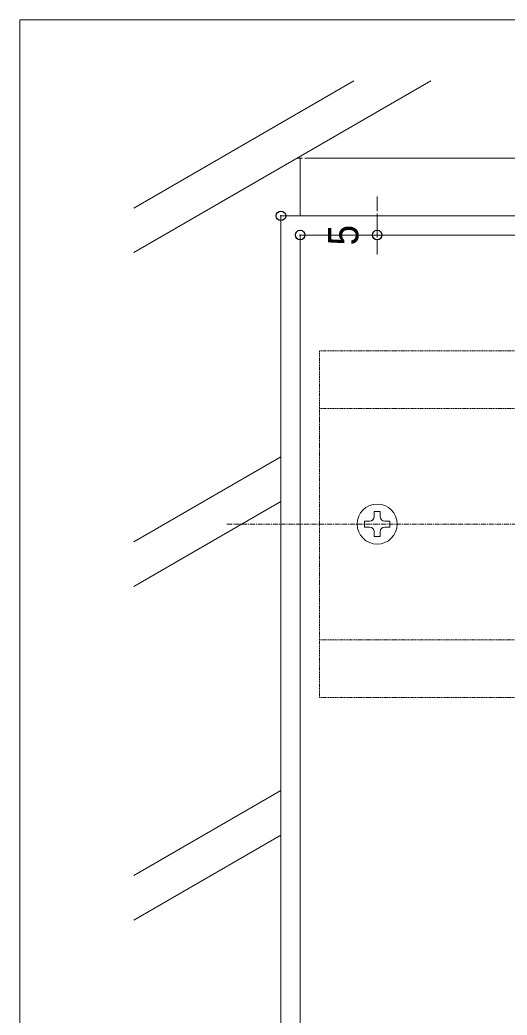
# Model space of a CAD drawing. Units: millimetres, scale not verified. Extents: x -4750 to 4750, y -3000 to 3000.
# Drawn here: x -2500 to -2373.4, y 1174.2 to 1432.5 of the extents above; entities that cross this region are included whole.
import ezdxf
from ezdxf.enums import TextEntityAlignment as Align

# ---------------------------------------------------------------- set-up
doc = ezdxf.new("R2010")
doc.units = ezdxf.units.MM
doc.header["$LTSCALE"] = 5
doc.header["$PDMODE"] = 32
doc.header["$PDSIZE"] = 2.5
doc.linetypes.add('CHAIN1', pattern=[8, 5, -1, 1, -1])
doc.linetypes.add('DASHED1', pattern=[1.8, 1.2, -0.6])
for name, color, linetype, lineweight in [('0-0_デッキ', 7, 'Continuous', 9), ('0-2_根太', 7, 'Continuous', 9), ('0-3_一般', 7, 'Continuous', 9), ('0-4_0', 7, 'Continuous', 9), ('0-5_図枠', 7, 'Continuous', 9), ('0-7_寸法', 7, 'Continuous', 9), ('0-8_ビス', 7, 'Continuous', 9)]:
    doc.layers.add(name, color=color, linetype=linetype, lineweight=lineweight)
doc.layers.add('0-9_Defpoints', color=7, linetype='Continuous')
doc.styles.add('Osaka', font='')
doc.styles.get('Osaka').set_extended_font_data('Osaka')

# ---------------------------------------------------------------- blocks, each defined once
blk = doc.blocks.new('_DOT')
at = {"layer": '0-4_0'}
for p, q in [((-10, 0), (-20, 0)), ((-5, 0), (5, 0))]:
    blk.add_line(p, q, dxfattribs=at)
blk = doc.blocks.new('グループ-235-1')
at = {"layer": '0-8_ビス'}
blk.add_line((-18759, 7446.8), (-18759, 7421.8), dxfattribs=at)
for points in [[(-18729, 7526.8), (-18729, 7551.8), (-18759, 7551.8), (-18759, 7526.8)], [(-18784, 7501.8), (-18809, 7501.8), (-18809, 7471.8), (-18784, 7471.8)], [(-18704, 7471.8), (-18679, 7471.8), (-18679, 7501.8), (-18704, 7501.8)], [(-18759, 7421.8), (-18729, 7421.8), (-18729, 7446.8)]]:
    blk.add_lwpolyline(points, dxfattribs=at)
blk.add_circle((-18744, 7486.8), 104, dxfattribs=at)
for centre, start, end in [((-18784, 7526.8), 270, 0), ((-18704, 7526.8), 180, 270), ((-18784, 7446.8), 0, 90), ((-18704, 7446.8), 90, 180)]:
    blk.add_arc(centre, 25, start, end, dxfattribs=at)
blk = doc.blocks.new('グループ-236-1')
at = {"layer": '0-2_根太', "linetype": 'DASHED1'}
for p, q in [((-19044, 8386.8), (-14306.3, 8386.8)), ((-19044, 6586.8), (-19044, 8386.8)), ((-19044, 8086.8), (-14306.3, 8086.8)), ((-19044, 6886.8), (-14306.3, 6886.8)), ((-19044, 6586.8), (-14306.3, 6586.8))]:
    blk.add_line(p, q, dxfattribs=at)
at = {"layer": '0-2_根太', "linetype": 'CHAIN1'}
blk.add_line((-19524.5, 7486.8), (-2524.5, 7486.8), dxfattribs=at)

msp = doc.modelspace()

# ---------------------------------------------------------------- linework, layer by layer
at = {"layer": '0-0_デッキ'}
for p, q in [((-2427.202, 811.655), (-2427.202, 1376.655)), ((-2427.202, 1376.655), (-2282.202, 1376.655))]:
    msp.add_line(p, q, dxfattribs=at)
at = {"layer": '0-3_一般', "color": 134}
for p, q in [((-2413.234, 1416.655), (-2470.382, 1383.661)), ((-2393.234, 1416.655), (-2470.382, 1372.114)), ((-2432.202, 1319.101), (-2470.382, 1297.058)), ((-2432.202, 1307.554), (-2470.382, 1285.511)), ((-2432.202, 1232.499), (-2470.382, 1210.456)), ((-2432.202, 1220.952), (-2470.382, 1198.909))]:
    msp.add_line(p, q, dxfattribs=at)
at = {"layer": '0-3_一般'}
msp.add_lwpolyline([(-2185.316, 1381.655), (-2432.202, 1381.655), (-2432.202, 811.655)], dxfattribs=at)
at = {"layer": '0-5_図枠'}
msp.add_lwpolyline([(-2500, 1432.499), (-500, 1432.499), (-500, 132.499), (-2500, 132.499)], close=True, dxfattribs=at)
at = {"layer": '0-7_寸法'}
for p, q in [((-2427.202, 1381.655), (-2427.202, 1396.655)), ((-2424.698, 1396.655), (-2284.706, 1396.655)), ((-2407.202, 1384.159), (-2407.202, 1386.662)), ((-2427.202, 1381.655), (-2407.202, 1381.655)), ((-2407.202, 1381.655), (-2407.202, 1376.655)), ((-2422.202, 1376.655), (-2407.202, 1376.655)), ((-2407.202, 1374.151), (-2407.202, 1371.647))]:
    msp.add_line(p, q, dxfattribs=at)
at = {"layer": '0-9_Defpoints'}
for p in [(-2432.202, 1381.655), (-2427.202, 1376.655), (-2407.202, 1376.655)]:
    msp.add_point(p, dxfattribs=at)

# ---------------------------------------------------------------- block references
at = {"layer": '0-2_根太', "xscale": 0.05, "yscale": 0.05}
msp.add_blockref('グループ-236-1', (-1470, 927.316), dxfattribs=at)
at = {"layer": '0-7_寸法', "xscale": 0.1251862, "yscale": 0.1251862}
for p, rotation in [((-2427.202, 1396.655), 180), ((-2407.202, 1381.655), 270), ((-2407.202, 1376.655), 90)]:
    msp.add_blockref('_DOT', p, dxfattribs=dict(at, rotation=rotation))
at = {"layer": '0-8_ビス', "xscale": 0.05, "yscale": 0.05}
msp.add_blockref('グループ-235-1', (-1470, 927.316), dxfattribs=at)

# ---------------------------------------------------------------- texts
at = {"layer": '0-7_寸法', "style": 'Osaka', "width": 0.9}
msp.add_text('5', height=7.918, rotation=90, dxfattribs=at).set_placement((-2409.702, 1373.984), align=Align.BOTTOM_LEFT)

doc.saveas('drawing.dxf')
